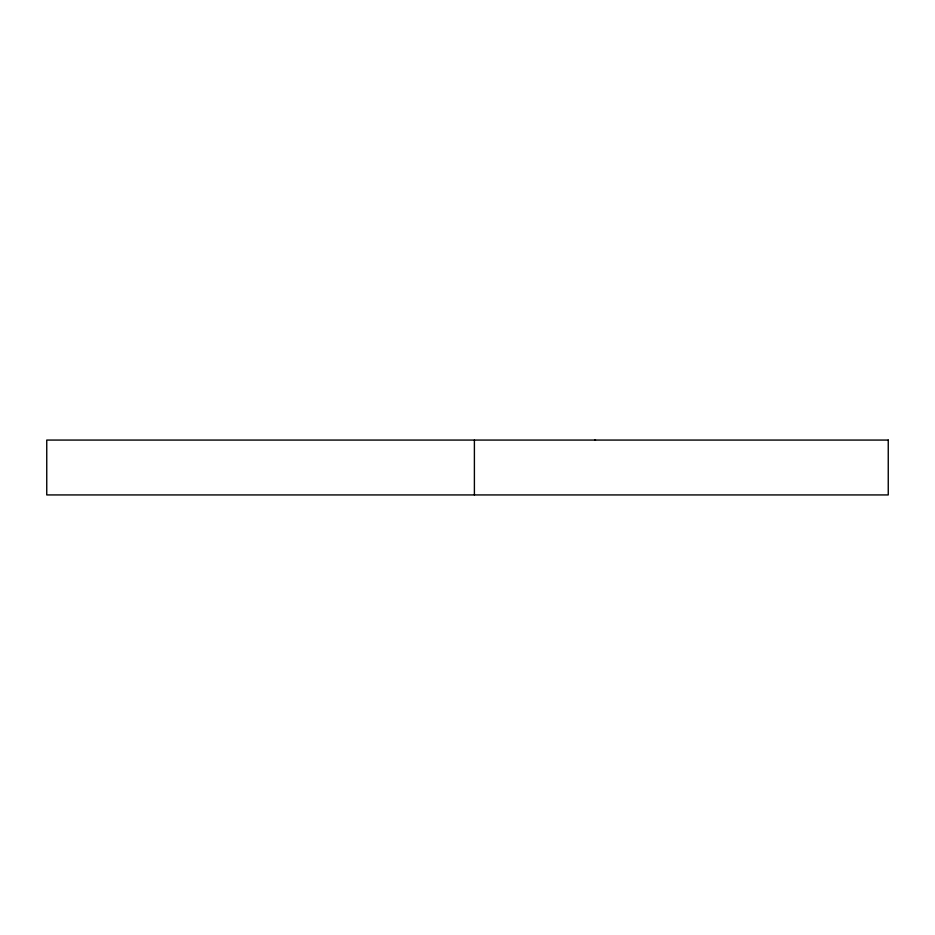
<?xml version="1.0" encoding="UTF-8"?>
<svg xmlns="http://www.w3.org/2000/svg" width="935" height="935" viewBox="0 0 935 935"><rect width="100%" height="100%" fill="white"/><g stroke="black" fill="none" stroke-linecap="round" stroke-linejoin="round"><path stroke-width="1.4" d="M595.501 440.069L594.812 440.069M474.396 440.069L474.396 494.931M888.25 440.069L46.75 440.069L46.75 494.931L888.25 494.931L888.25 440.069"/></g></svg>
